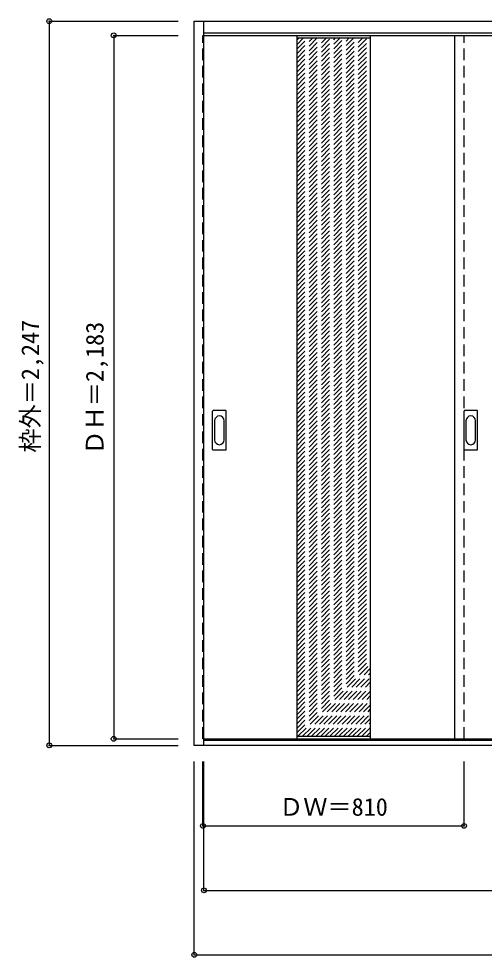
# Model space of a CAD drawing. Units: millimetres, scale not verified. Extents: x -1706 to 2053, y -1719 to 1193.
# Drawn here: x -1706 to -262, y -1719 to 1193 of the extents above; entities that cross this region are included whole.
import ezdxf
from ezdxf.enums import TextEntityAlignment as Align

# ---------------------------------------------------------------- set-up
doc = ezdxf.new("R2010")
doc.units = ezdxf.units.MM
doc.header["$LTSCALE"] = 30
doc.header["$PDMODE"] = 32
doc.header["$PDSIZE"] = 15
doc.linetypes.add('DASHED1', pattern=[1.8, 1.2, -0.6])
doc.layers.add('0-0', color=4, linetype='DASHED1')
doc.layers.add('0-1_寸法', color=7, linetype='Continuous')
doc.styles.add('ＭＳ ゴシック', font='')
doc.styles.get('ＭＳ ゴシック').set_extended_font_data('MS Gothic')

msp = doc.modelspace()

# ---------------------------------------------------------------- linework, layer by layer
at = {"layer": '0-0', "color": 3, "linetype": 'Continuous'}
for p, q in [((-1161.84, -1061.33), (-1161.84, 1185.67)), ((-1161.84, 1185.67), (2045.16, 1185.67)), ((-1131.84, -1061.33), (-1131.84, 1185.67)), ((-1131.84, 1149.67), (2015.16, 1149.67)), ((-1131.84, 1141.67), (1235.16, 1141.67)), ((-843.84, 1141.67), (-843.84, -1041.33)), ((-615.84, 1141.67), (-615.84, -1041.33)), ((-354.84, 1141.67), (-354.84, -1041.33)), ((-1104.84, -143.33), (-1104.84, -24.33)), ((-1064.34, -22.83), (-1103.34, -22.83)), ((-1062.84, -143.33), (-1062.84, -24.33)), ((-324.84, -143.33), (-324.84, -24.33)), ((-284.34, -22.83), (-323.34, -22.83)), ((-282.84, -143.33), (-282.84, -24.33)), ((-1103.34, -144.83), (-1064.34, -144.83)), ((-323.34, -144.83), (-284.34, -144.83)), ((-1131.84, -1041.33), (1235.16, -1041.33)), ((2015.16, -1046.33), (-1131.84, -1046.33)), ((2045.16, -1061.33), (-1161.84, -1061.33))]:
    msp.add_line(p, q, dxfattribs=at)
at = {"layer": '0-0'}
for p, q in [((-324.84, -1041.33), (-324.84, 1141.67)), ((-843.84, 1126.71), (-836.88, 1133.67)), ((-843.84, 1112.57), (-822.74, 1133.67)), ((-843.84, 1098.43), (-808.6, 1133.67)), ((-843.84, 1084.29), (-794.46, 1133.67)), ((-843.84, 1070.14), (-780.31, 1133.67)), ((-843.84, 1056), (-766.17, 1133.67)), ((-843.84, 1041.86), (-752.03, 1133.67)), ((-843.84, 1027.72), (-737.89, 1133.67)), ((-843.84, 1013.58), (-723.75, 1133.67)), ((-843.84, 999.43), (-709.6, 1133.67)), ((-843.84, 985.29), (-695.46, 1133.67)), ((-843.84, 971.15), (-681.32, 1133.67)), ((-843.84, 957.01), (-667.18, 1133.67)), ((-843.84, 942.87), (-653.03, 1133.67)), ((-843.84, 928.72), (-638.89, 1133.67)), ((-843.84, 914.58), (-624.75, 1133.67)), ((-843.84, 900.44), (-615.84, 1128.44)), ((-843.84, 886.3), (-615.84, 1114.3)), ((-843.84, 872.15), (-615.84, 1100.15)), ((-843.84, 858.01), (-615.84, 1086.01)), ((-843.84, 843.87), (-615.84, 1071.87)), ((-843.84, 829.73), (-615.84, 1057.73)), ((-843.84, 815.59), (-615.84, 1043.59)), ((-843.84, 801.44), (-615.84, 1029.44)), ((-843.84, 787.3), (-615.84, 1015.3)), ((-843.84, 773.16), (-615.84, 1001.16)), ((-843.84, 759.02), (-615.84, 987.02)), ((-843.84, 744.88), (-615.84, 972.88)), ((-843.84, 730.73), (-615.84, 958.73)), ((-843.84, 716.59), (-615.84, 944.59)), ((-843.84, 702.45), (-615.84, 930.45)), ((-843.84, 688.31), (-615.84, 916.31)), ((-843.84, 674.16), (-615.84, 902.16)), ((-843.84, 660.02), (-615.84, 888.02)), ((-843.84, 645.88), (-615.84, 873.88)), ((-843.84, 631.74), (-615.84, 859.74)), ((-843.84, 617.6), (-615.84, 845.6)), ((-843.84, 603.45), (-615.84, 831.45)), ((-843.84, 589.31), (-615.84, 817.31)), ((-843.84, 575.17), (-615.84, 803.17)), ((-843.84, 561.03), (-615.84, 789.03)), ((-843.84, 546.89), (-615.84, 774.89)), ((-843.84, 532.74), (-615.84, 760.74)), ((-843.84, 518.6), (-615.84, 746.6)), ((-843.84, 504.46), (-615.84, 732.46)), ((-843.84, 490.32), (-615.84, 718.32)), ((-843.84, 476.17), (-615.84, 704.17)), ((-843.84, 462.03), (-615.84, 690.03)), ((-843.84, 447.89), (-615.84, 675.89)), ((-843.84, 433.75), (-615.84, 661.75)), ((-843.84, 419.61), (-615.84, 647.61)), ((-843.84, 405.46), (-615.84, 633.46)), ((-843.84, 391.32), (-615.84, 619.32)), ((-843.84, 377.18), (-615.84, 605.18)), ((-843.84, 363.04), (-615.84, 591.04)), ((-843.84, 348.9), (-615.84, 576.9)), ((-843.84, 334.75), (-615.84, 562.75)), ((-843.84, 320.61), (-615.84, 548.61)), ((-843.84, 306.47), (-615.84, 534.47)), ((-843.84, 292.33), (-615.84, 520.33)), ((-843.84, 278.19), (-615.84, 506.19)), ((-843.84, 264.04), (-615.84, 492.04)), ((-843.84, 249.9), (-615.84, 477.9)), ((-843.84, 235.76), (-615.84, 463.76)), ((-843.84, 221.62), (-615.84, 449.62)), ((-843.84, 207.47), (-615.84, 435.47)), ((-843.84, 193.33), (-615.84, 421.33)), ((-843.84, 179.19), (-615.84, 407.19)), ((-843.84, 165.05), (-615.84, 393.05)), ((-843.84, 150.91), (-615.84, 378.91)), ((-843.84, 136.76), (-615.84, 364.76)), ((-843.84, 122.62), (-615.84, 350.62)), ((-843.84, 108.48), (-615.84, 336.48)), ((-843.84, 94.34), (-615.84, 322.34)), ((-843.84, 80.2), (-615.84, 308.2)), ((-843.84, 66.05), (-615.84, 294.05)), ((-843.84, 51.91), (-615.84, 279.91)), ((-843.84, 37.77), (-615.84, 265.77)), ((-843.84, 23.63), (-615.84, 251.63)), ((-843.84, 9.48), (-615.84, 237.48)), ((-843.84, -4.66), (-615.84, 223.34)), ((-843.84, -18.8), (-615.84, 209.2)), ((-843.84, -32.94), (-615.84, 195.06)), ((-843.84, -47.08), (-615.84, 180.92)), ((-843.84, -61.23), (-615.84, 166.77)), ((-843.84, -75.37), (-615.84, 152.63)), ((-843.84, -89.51), (-615.84, 138.49)), ((-843.84, -103.65), (-615.84, 124.35)), ((-843.84, -117.79), (-615.84, 110.21)), ((-843.84, -131.94), (-615.84, 96.06)), ((-843.84, -146.08), (-615.84, 81.92)), ((-843.84, -160.22), (-615.84, 67.78)), ((-843.84, -174.36), (-615.84, 53.64)), ((-843.84, -188.51), (-615.84, 39.49)), ((-843.84, -202.65), (-615.84, 25.35)), ((-843.84, -216.79), (-615.84, 11.21)), ((-843.84, -230.93), (-615.84, -2.93)), ((-843.84, -245.07), (-615.84, -17.07)), ((-843.84, -259.22), (-615.84, -31.22)), ((-843.84, -273.36), (-615.84, -45.36)), ((-843.84, -287.5), (-615.84, -59.5)), ((-843.84, -301.64), (-615.84, -73.64)), ((-843.84, -315.78), (-615.84, -87.78)), ((-843.84, -329.93), (-615.84, -101.93)), ((-843.84, -344.07), (-615.84, -116.07)), ((-843.84, -358.21), (-615.84, -130.21)), ((-843.84, -372.35), (-615.84, -144.35)), ((-843.84, -386.5), (-615.84, -158.5)), ((-843.84, -400.64), (-615.84, -172.64)), ((-843.84, -414.78), (-615.84, -186.78)), ((-843.84, -428.92), (-615.84, -200.92)), ((-843.84, -443.06), (-615.84, -215.06)), ((-843.84, -457.21), (-615.84, -229.21)), ((-843.84, -471.35), (-615.84, -243.35)), ((-843.84, -485.49), (-615.84, -257.49)), ((-843.84, -499.63), (-615.84, -271.63)), ((-843.84, -513.77), (-615.84, -285.77)), ((-843.84, -527.92), (-615.84, -299.92)), ((-843.84, -542.06), (-615.84, -314.06)), ((-843.84, -556.2), (-615.84, -328.2)), ((-843.84, -570.34), (-615.84, -342.34)), ((-843.84, -584.49), (-615.84, -356.49)), ((-843.84, -598.63), (-615.84, -370.63)), ((-843.84, -612.77), (-615.84, -384.77)), ((-843.84, -626.91), (-615.84, -398.91)), ((-843.84, -641.05), (-615.84, -413.05)), ((-843.84, -655.2), (-615.84, -427.2)), ((-843.84, -669.34), (-615.84, -441.34)), ((-843.84, -683.48), (-615.84, -455.48)), ((-843.84, -697.62), (-615.84, -469.62)), ((-843.84, -711.76), (-615.84, -483.76)), ((-843.84, -725.91), (-615.84, -497.91)), ((-843.84, -740.05), (-615.84, -512.05)), ((-843.84, -754.19), (-615.84, -526.19)), ((-843.84, -768.33), (-615.84, -540.33)), ((-843.84, -782.48), (-615.84, -554.48)), ((-843.84, -796.62), (-615.84, -568.62)), ((-843.84, -810.76), (-615.84, -582.76)), ((-843.84, -824.9), (-615.84, -596.9)), ((-843.84, -839.04), (-615.84, -611.04)), ((-843.84, -853.19), (-615.84, -625.19)), ((-843.84, -867.33), (-615.84, -639.33)), ((-843.84, -881.47), (-615.84, -653.47)), ((-843.84, -895.61), (-615.84, -667.61)), ((-843.84, -909.75), (-615.84, -681.75)), ((-843.84, -923.9), (-615.84, -695.9)), ((-843.84, -938.04), (-615.84, -710.04)), ((-843.84, -952.18), (-615.84, -724.18)), ((-843.84, -966.32), (-615.84, -738.32)), ((-843.84, -980.47), (-615.84, -752.47)), ((-843.84, -994.61), (-615.84, -766.61)), ((-843.84, -1008.75), (-615.84, -780.75)), ((-843.84, -1022.89), (-615.84, -794.89)), ((-840.14, -1033.33), (-615.84, -809.03)), ((-825.99, -1033.33), (-615.84, -823.18)), ((-811.85, -1033.33), (-615.84, -837.32)), ((-797.71, -1033.33), (-615.84, -851.46)), ((-783.57, -1033.33), (-615.84, -865.6)), ((-769.43, -1033.33), (-615.84, -879.74)), ((-755.28, -1033.33), (-615.84, -893.89)), ((-741.14, -1033.33), (-615.84, -908.03)), ((-727, -1033.33), (-615.84, -922.17)), ((-712.86, -1033.33), (-615.84, -936.31)), ((-698.71, -1033.33), (-615.84, -950.45)), ((-684.57, -1033.33), (-615.84, -964.6)), ((-670.43, -1033.33), (-615.84, -978.74)), ((-656.29, -1033.33), (-615.84, -992.88)), ((-642.15, -1033.33), (-615.84, -1007.02)), ((-1131.84, -1041.33), (-1134.84, -1041.33)), ((-628, -1033.33), (-615.84, -1021.17))]:
    msp.add_line(p, q, dxfattribs=at)
at = {"layer": '0-0', "color": 7, "linetype": 'Continuous'}
for p, q in [((-843.84, 1133.67), (-615.84, 1133.67)), ((-1098.84, -54.23), (-1098.84, -113.43)), ((-1068.84, -113.43), (-1068.84, -54.23)), ((-318.84, -54.23), (-318.84, -113.43)), ((-288.84, -113.43), (-288.84, -54.23)), ((-843.84, -1033.33), (-615.84, -1033.33))]:
    msp.add_line(p, q, dxfattribs=at)
at = {"layer": '0-0'}
msp.add_lwpolyline([(-1134.84, -1041.33), (-1134.84, 1141.67), (-1131.84, 1141.67)], dxfattribs=at)
at = {"layer": '0-0', "color": 3, "linetype": 'Continuous'}
for centre, start, end in [((-1103.34, -24.33), 90, 180), ((-1064.34, -24.33), 0, 90), ((-323.34, -24.33), 90, 180), ((-284.34, -24.33), 0, 90), ((-1103.34, -143.33), 180, 270), ((-1064.34, -143.33), 270, 0), ((-323.34, -143.33), 180, 270), ((-284.34, -143.33), 270, 0)]:
    msp.add_arc(centre, 1.5, start, end, dxfattribs=at)
at = {"layer": '0-0', "color": 7, "linetype": 'Continuous'}
for centre, start, end in [((-1083.84, -54.23), 0, 180), ((-303.84, -54.23), 0, 180), ((-1083.84, -113.43), 180, 0), ((-303.84, -113.43), 180, 0)]:
    msp.add_arc(centre, 15, start, end, dxfattribs=at)
at = {"layer": '0-1_寸法', "color": 4}
for p, q in [((-1611.84, 1185.67), (-1611.84, -1061.33)), ((-1611.84, 1185.67), (-1211.84, 1185.67)), ((-1411.84, 1141.67), (-1211.84, 1141.67)), ((-1411.84, 1141.67), (-1411.84, -1041.33)), ((-1411.84, -1041.33), (-1211.84, -1041.33)), ((-1611.84, -1061.33), (-1211.84, -1061.33)), ((-1161.84, -1711.33), (-1161.84, -1111.33)), ((-1134.84, -1311.33), (-1134.84, -1111.33)), ((-1131.84, -1511.33), (-1131.84, -1111.33))]:
    msp.add_line(p, q, dxfattribs=at)
for points in [[(-1161.84, -1711.33), (2045.16, -1711.33), (2045.16, -1111.33)], [(-1134.84, -1311.33), (-324.84, -1311.33), (-324.84, -1111.33)], [(-1131.84, -1511.33), (1205.16, -1511.33), (1205.16, -1111.33)]]:
    msp.add_lwpolyline(points, dxfattribs=at)
at = {"layer": '0-1_寸法'}
for p in [(-1611.84, 1185.67), (-1411.84, 1141.67), (-1411.84, -1041.33), (-1611.84, -1061.33), (-1134.84, -1311.33), (-324.84, -1311.33), (-1131.84, -1511.33), (-1161.84, -1711.33)]:
    msp.add_point(p, dxfattribs=at)

# ---------------------------------------------------------------- texts
at = {"layer": '0-1_寸法', "style": 'ＭＳ ゴシック'}
for s, p in [('枠外＝2,247', (-1626.84, -153.08)), ('ＤＨ＝2,183', (-1426.84, -159.08))]:
    msp.add_text(s, height=54.99, rotation=90, dxfattribs=at).set_placement(p, align=Align.BOTTOM_LEFT)
msp.add_text('ＤＷ＝810', height=54.99, dxfattribs=at).set_placement((-898.59, -1296.33), align=Align.BOTTOM_LEFT)

doc.saveas('drawing.dxf')
